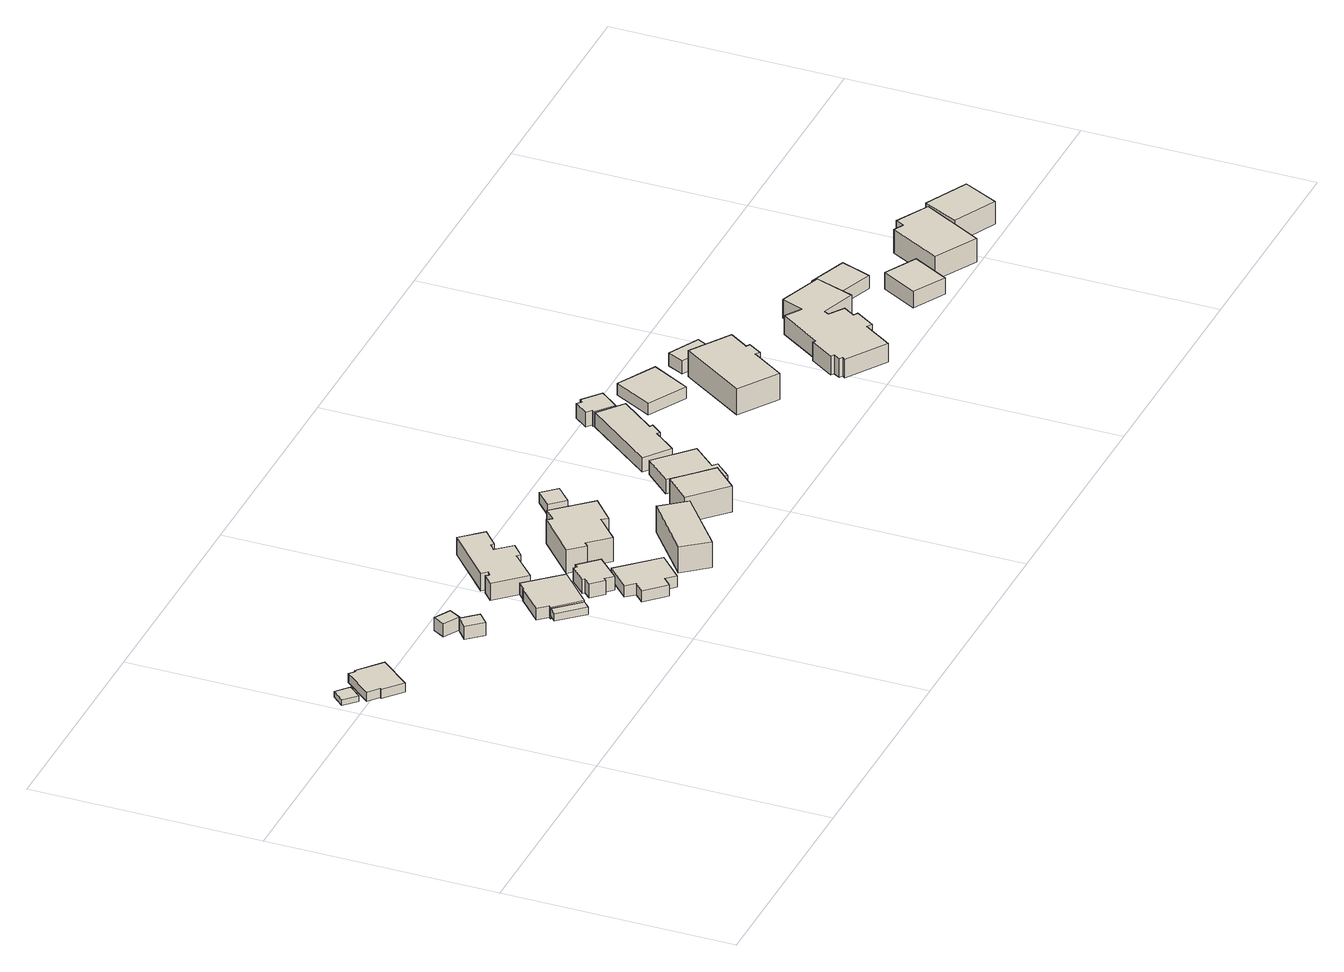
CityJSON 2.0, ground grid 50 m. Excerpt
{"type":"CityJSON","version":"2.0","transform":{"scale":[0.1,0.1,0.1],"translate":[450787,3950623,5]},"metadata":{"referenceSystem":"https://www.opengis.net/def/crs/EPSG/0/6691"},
"CityObjects":{
"building1":{"type":"Building","attributes":{"class":"3001","usage":"461","measuredHeight":2.9,"storeysAboveGround":9999,"BuildingDetailAttribute.buildingRoofEdgeArea":13,"BuildingDetailAttribute.urbanPlanType":"21","BuildingDetailAttribute.districtsAndZonesType":"0","BuildingDetailAttribute.landUseType":"211","BuildingDetailAttribute.specifiedBuildingCoverageRate":-9999,"BuildingDetailAttribute.specifiedFloorAreaRate":-9999,"BuildingDetailAttribute.surveyYear":"0001","BuildingIDAttribute.prefecture":"12","BuildingIDAttribute.city":"12347"},"geometry":[{"type":"Solid","lod":"1","boundaries":[[[[0,1,2,3]],[[2,4,5,3]],[[1,6,4,2]],[[0,7,6,1]],[[3,5,7,0]],[[4,6,7,5]]]]}]},
"building2":{"type":"Building","attributes":{"class":"3001","usage":"461","measuredHeight":3.9,"storeysAboveGround":9999,"BuildingDetailAttribute.buildingRoofEdgeArea":68.8,"BuildingDetailAttribute.urbanPlanType":"21","BuildingDetailAttribute.districtsAndZonesType":"0","BuildingDetailAttribute.landUseType":"211","BuildingDetailAttribute.specifiedBuildingCoverageRate":-9999,"BuildingDetailAttribute.specifiedFloorAreaRate":-9999,"BuildingDetailAttribute.surveyYear":"0001","BuildingIDAttribute.prefecture":"12","BuildingIDAttribute.city":"12347"},"geometry":[{"type":"Solid","lod":"1","boundaries":[[[[8,9,10,11,12,13,14,15]],[[14,16,17,15]],[[13,18,16,14]],[[12,19,18,13]],[[11,20,19,12]],[[10,21,20,11]],[[9,22,21,10]],[[8,23,22,9]],[[15,17,23,8]],[[16,18,19,20,21,22,23,17]]]]}]},
"building3":{"type":"Building","attributes":{"class":"3001","usage":"461","measuredHeight":15.9,"storeysAboveGround":9999,"BuildingDetailAttribute.buildingRoofEdgeArea":14.3,"BuildingDetailAttribute.urbanPlanType":"21","BuildingDetailAttribute.districtsAndZonesType":"0","BuildingDetailAttribute.landUseType":"211","BuildingDetailAttribute.specifiedBuildingCoverageRate":-9999,"BuildingDetailAttribute.specifiedFloorAreaRate":-9999,"BuildingDetailAttribute.surveyYear":"0001","BuildingIDAttribute.prefecture":"12","BuildingIDAttribute.city":"12347"},"geometry":[{"type":"Solid","lod":"1","boundaries":[[[[24,25,26,27]],[[26,28,29,27]],[[25,30,28,26]],[[24,31,30,25]],[[27,29,31,24]],[[28,30,31,29]]]]}]},
"building4":{"type":"Building","attributes":{"class":"3001","usage":"461","measuredHeight":10.7,"storeysAboveGround":9999,"BuildingDetailAttribute.buildingRoofEdgeArea":12.3,"BuildingDetailAttribute.urbanPlanType":"21","BuildingDetailAttribute.districtsAndZonesType":"0","BuildingDetailAttribute.landUseType":"211","BuildingDetailAttribute.specifiedBuildingCoverageRate":-9999,"BuildingDetailAttribute.specifiedFloorAreaRate":-9999,"BuildingDetailAttribute.surveyYear":"0001","BuildingIDAttribute.prefecture":"12","BuildingIDAttribute.city":"12347"},"geometry":[{"type":"Solid","lod":"1","boundaries":[[[[32,33,34,35]],[[34,36,37,35]],[[33,38,36,34]],[[32,39,38,33]],[[35,37,39,32]],[[36,38,39,37]]]]}]},
"building5":{"type":"Building","attributes":{"class":"3003","usage":"461","measuredHeight":2.3,"storeysAboveGround":9999,"BuildingDetailAttribute.buildingRoofEdgeArea":14.4,"BuildingDetailAttribute.urbanPlanType":"21","BuildingDetailAttribute.districtsAndZonesType":"0","BuildingDetailAttribute.landUseType":"211","BuildingDetailAttribute.specifiedBuildingCoverageRate":-9999,"BuildingDetailAttribute.specifiedFloorAreaRate":-9999,"BuildingDetailAttribute.surveyYear":"0001","BuildingIDAttribute.prefecture":"12","BuildingIDAttribute.city":"12347"},"geometry":[{"type":"Solid","lod":"1","boundaries":[[[[40,41,42,43]],[[42,44,45,43]],[[41,46,44,42]],[[40,47,46,41]],[[43,45,47,40]],[[44,46,47,45]]]]}]},
"building6":{"type":"Building","attributes":{"class":"3001","usage":"461","measuredHeight":4,"storeysAboveGround":9999,"BuildingDetailAttribute.buildingRoofEdgeArea":100.6,"BuildingDetailAttribute.urbanPlanType":"21","BuildingDetailAttribute.districtsAndZonesType":"0","BuildingDetailAttribute.landUseType":"211","BuildingDetailAttribute.specifiedBuildingCoverageRate":-9999,"BuildingDetailAttribute.specifiedFloorAreaRate":-9999,"BuildingDetailAttribute.surveyYear":"0001","BuildingIDAttribute.prefecture":"12","BuildingIDAttribute.city":"12347"},"geometry":[{"type":"Solid","lod":"1","boundaries":[[[[48,49,50,51,52,53,54,55]],[[54,56,57,55]],[[53,58,56,54]],[[52,59,58,53]],[[51,60,59,52]],[[50,61,60,51]],[[49,62,61,50]],[[48,63,62,49]],[[55,57,63,48]],[[56,58,59,60,61,62,63,57]]]]}]},
"building7":{"type":"Building","attributes":{"class":"3001","usage":"461","measuredHeight":3.7,"storeysAboveGround":9999,"BuildingDetailAttribute.buildingRoofEdgeArea":43.7,"BuildingDetailAttribute.urbanPlanType":"21","BuildingDetailAttribute.districtsAndZonesType":"0","BuildingDetailAttribute.landUseType":"211","BuildingDetailAttribute.specifiedBuildingCoverageRate":-9999,"BuildingDetailAttribute.specifiedFloorAreaRate":-9999,"BuildingDetailAttribute.surveyYear":"0001","BuildingIDAttribute.prefecture":"12","BuildingIDAttribute.city":"12347"},"geometry":[{"type":"Solid","lod":"1","boundaries":[[[[64,65,66,67,68,69,70,71,72,73]],[[72,74,75,73]],[[71,76,74,72]],[[70,77,76,71]],[[69,78,77,70]],[[68,79,78,69]],[[67,80,79,68]],[[66,81,80,67]],[[65,82,81,66]],[[64,83,82,65]],[[73,75,83,64]],[[74,76,77,78,79,80,81,82,83,75]]]]}]},
"building8":{"type":"Building","attributes":{"class":"3001","usage":"461","measuredHeight":3.7,"storeysAboveGround":9999,"BuildingDetailAttribute.buildingRoofEdgeArea":93.1,"BuildingDetailAttribute.urbanPlanType":"21","BuildingDetailAttribute.districtsAndZonesType":"0","BuildingDetailAttribute.landUseType":"211","BuildingDetailAttribute.specifiedBuildingCoverageRate":-9999,"BuildingDetailAttribute.specifiedFloorAreaRate":-9999,"BuildingDetailAttribute.surveyYear":"0001","BuildingIDAttribute.prefecture":"12","BuildingIDAttribute.city":"12347"},"geometry":[{"type":"Solid","lod":"1","boundaries":[[[[84,85,86,87,88,89,90,91]],[[90,92,93,91]],[[89,94,92,90]],[[88,95,94,89]],[[87,96,95,88]],[[86,97,96,87]],[[85,98,97,86]],[[84,99,98,85]],[[91,93,99,84]],[[92,94,95,96,97,98,99,93]]]]}]},
"building9":{"type":"Building","attributes":{"class":"3001","usage":"461","measuredHeight":6.9,"storeysAboveGround":9999,"BuildingDetailAttribute.buildingRoofEdgeArea":139.8,"BuildingDetailAttribute.urbanPlanType":"21","BuildingDetailAttribute.districtsAndZonesType":"0","BuildingDetailAttribute.landUseType":"211","BuildingDetailAttribute.specifiedBuildingCoverageRate":-9999,"BuildingDetailAttribute.specifiedFloorAreaRate":-9999,"BuildingDetailAttribute.surveyYear":"0001","BuildingIDAttribute.prefecture":"12","BuildingIDAttribute.city":"12347"},"geometry":[{"type":"Solid","lod":"1","boundaries":[[[[100,101,102,103,104,105,106,107,108,109,110,111,112,113]],[[112,114,115,113]],[[111,116,114,112]],[[110,117,116,111]],[[109,118,117,110]],[[108,119,118,109]],[[107,120,119,108]],[[106,121,120,107]],[[105,122,121,106]],[[104,123,122,105]],[[103,124,123,104]],[[102,125,124,103]],[[101,126,125,102]],[[100,127,126,101]],[[113,115,127,100]],[[114,116,117,118,119,120,121,122,123,124,125,126,127,115]]]]}]},
"building10":{"type":"Building","attributes":{"class":"3001","usage":"461","measuredHeight":9.1,"storeysAboveGround":9999,"BuildingDetailAttribute.buildingRoofEdgeArea":151.3,"BuildingDetailAttribute.urbanPlanType":"21","BuildingDetailAttribute.districtsAndZonesType":"0","BuildingDetailAttribute.landUseType":"211","BuildingDetailAttribute.specifiedBuildingCoverageRate":-9999,"BuildingDetailAttribute.specifiedFloorAreaRate":-9999,"BuildingDetailAttribute.surveyYear":"0001","BuildingIDAttribute.prefecture":"12","BuildingIDAttribute.city":"12347"},"geometry":[{"type":"Solid","lod":"1","boundaries":[[[[128,129,130,131,132,133,134,135,136,137]],[[136,138,139,137]],[[135,140,138,136]],[[134,141,140,135]],[[133,142,141,134]],[[132,143,142,133]],[[131,144,143,132]],[[130,145,144,131]],[[129,146,145,130]],[[128,147,146,129]],[[137,139,147,128]],[[138,140,141,142,143,144,145,146,147,139]]]]}]},
"building11":{"type":"Building","attributes":{"class":"3001","usage":"461","measuredHeight":-9999,"storeysAboveGround":9999,"BuildingDetailAttribute.buildingRoofEdgeArea":107.1,"BuildingDetailAttribute.urbanPlanType":"21","BuildingDetailAttribute.districtsAndZonesType":"0","BuildingDetailAttribute.landUseType":"211","BuildingDetailAttribute.specifiedBuildingCoverageRate":-9999,"BuildingDetailAttribute.specifiedFloorAreaRate":-9999,"BuildingDetailAttribute.surveyYear":"0001","BuildingIDAttribute.prefecture":"12","BuildingIDAttribute.city":"12347"},"geometry":[{"type":"Solid","lod":"1","boundaries":[[[[148,149,150,151]],[[150,152,153,151]],[[149,154,152,150]],[[148,155,154,149]],[[151,153,155,148]],[[152,154,155,153]]]]}]},
"building12":{"type":"Building","attributes":{"class":"3001","usage":"461","measuredHeight":2.7,"storeysAboveGround":9999,"BuildingDetailAttribute.buildingRoofEdgeArea":19.7,"BuildingDetailAttribute.urbanPlanType":"21","BuildingDetailAttribute.districtsAndZonesType":"0","BuildingDetailAttribute.landUseType":"211","BuildingDetailAttribute.specifiedBuildingCoverageRate":-9999,"BuildingDetailAttribute.specifiedFloorAreaRate":-9999,"BuildingDetailAttribute.surveyYear":"0001","BuildingIDAttribute.prefecture":"12","BuildingIDAttribute.city":"12347"},"geometry":[{"type":"Solid","lod":"1","boundaries":[[[[156,157,158,159]],[[158,160,161,159]],[[157,162,160,158]],[[156,163,162,157]],[[159,161,163,156]],[[160,162,163,161]]]]}]},
"building13":{"type":"Building","attributes":{"class":"3001","usage":"461","measuredHeight":-9999,"storeysAboveGround":9999,"BuildingDetailAttribute.buildingRoofEdgeArea":74.1,"BuildingDetailAttribute.urbanPlanType":"21","BuildingDetailAttribute.districtsAndZonesType":"0","BuildingDetailAttribute.landUseType":"211","BuildingDetailAttribute.specifiedBuildingCoverageRate":-9999,"BuildingDetailAttribute.specifiedFloorAreaRate":-9999,"BuildingDetailAttribute.surveyYear":"0001","BuildingIDAttribute.prefecture":"12","BuildingIDAttribute.city":"12347"},"geometry":[{"type":"Solid","lod":"1","boundaries":[[[[164,165,166,167]],[[166,168,169,167]],[[165,170,168,166]],[[164,171,170,165]],[[167,169,171,164]],[[168,170,171,169]]]]}]},
"building14":{"type":"Building","attributes":{"class":"3001","usage":"461","measuredHeight":5.2,"storeysAboveGround":9999,"BuildingDetailAttribute.buildingRoofEdgeArea":109.2,"BuildingDetailAttribute.urbanPlanType":"21","BuildingDetailAttribute.districtsAndZonesType":"0","BuildingDetailAttribute.landUseType":"211","BuildingDetailAttribute.specifiedBuildingCoverageRate":-9999,"BuildingDetailAttribute.specifiedFloorAreaRate":-9999,"BuildingDetailAttribute.surveyYear":"0001","BuildingIDAttribute.prefecture":"12","BuildingIDAttribute.city":"12347"},"geometry":[{"type":"Solid","lod":"1","boundaries":[[[[172,173,174,175,176,177,178,179]],[[178,180,181,179]],[[177,182,180,178]],[[176,183,182,177]],[[175,184,183,176]],[[174,185,184,175]],[[173,186,185,174]],[[172,187,186,173]],[[179,181,187,172]],[[180,182,183,184,185,186,187,181]]]]}]},
"building15":{"type":"Building","attributes":{"class":"3001","usage":"461","measuredHeight":6.4,"storeysAboveGround":9999,"BuildingDetailAttribute.buildingRoofEdgeArea":131.7,"BuildingDetailAttribute.urbanPlanType":"21","BuildingDetailAttribute.districtsAndZonesType":"0","BuildingDetailAttribute.landUseType":"211","BuildingDetailAttribute.specifiedBuildingCoverageRate":-9999,"BuildingDetailAttribute.specifiedFloorAreaRate":-9999,"BuildingDetailAttribute.surveyYear":"0001","BuildingIDAttribute.prefecture":"12","BuildingIDAttribute.city":"12347"},"geometry":[{"type":"Solid","lod":"1","boundaries":[[[[188,189,190,191,192,193,194,195]],[[194,196,197,195]],[[193,198,196,194]],[[192,199,198,193]],[[191,200,199,192]],[[190,201,200,191]],[[189,202,201,190]],[[188,203,202,189]],[[195,197,203,188]],[[196,198,199,200,201,202,203,197]]]]}]},
"building16":{"type":"Building","attributes":{"class":"3001","usage":"461","measuredHeight":4.3,"storeysAboveGround":9999,"BuildingDetailAttribute.buildingRoofEdgeArea":31.2,"BuildingDetailAttribute.urbanPlanType":"21","BuildingDetailAttribute.districtsAndZonesType":"0","BuildingDetailAttribute.landUseType":"211","BuildingDetailAttribute.specifiedBuildingCoverageRate":-9999,"BuildingDetailAttribute.specifiedFloorAreaRate":-9999,"BuildingDetailAttribute.surveyYear":"0001","BuildingIDAttribute.prefecture":"12","BuildingIDAttribute.city":"12347"},"geometry":[{"type":"Solid","lod":"1","boundaries":[[[[204,205,206,207,208,209,210,211]],[[210,212,213,211]],[[209,214,212,210]],[[208,215,214,209]],[[207,216,215,208]],[[206,217,216,207]],[[205,218,217,206]],[[204,219,218,205]],[[211,213,219,204]],[[212,214,215,216,217,218,219,213]]]]}]},
"building17":{"type":"Building","attributes":{"class":"3001","usage":"461","measuredHeight":4,"storeysAboveGround":9999,"BuildingDetailAttribute.buildingRoofEdgeArea":91.7,"BuildingDetailAttribute.urbanPlanType":"21","BuildingDetailAttribute.districtsAndZonesType":"0","BuildingDetailAttribute.landUseType":"211","BuildingDetailAttribute.specifiedBuildingCoverageRate":-9999,"BuildingDetailAttribute.specifiedFloorAreaRate":-9999,"BuildingDetailAttribute.surveyYear":"0001","BuildingIDAttribute.prefecture":"12","BuildingIDAttribute.city":"12347"},"geometry":[{"type":"Solid","lod":"1","boundaries":[[[[220,221,222,223]],[[222,224,225,223]],[[221,226,224,222]],[[220,227,226,221]],[[223,225,227,220]],[[224,226,227,225]]]]}]},
"building18":{"type":"Building","attributes":{"class":"3001","usage":"461","measuredHeight":-9999,"storeysAboveGround":9999,"BuildingDetailAttribute.buildingRoofEdgeArea":178,"BuildingDetailAttribute.urbanPlanType":"21","BuildingDetailAttribute.districtsAndZonesType":"0","BuildingDetailAttribute.landUseType":"211","BuildingDetailAttribute.specifiedBuildingCoverageRate":-9999,"BuildingDetailAttribute.specifiedFloorAreaRate":-9999,"BuildingDetailAttribute.surveyYear":"0001","BuildingIDAttribute.prefecture":"12","BuildingIDAttribute.city":"12347"},"geometry":[{"type":"Solid","lod":"1","boundaries":[[[[228,229,230,231,232,233,234,235]],[[234,236,237,235]],[[233,238,236,234]],[[232,239,238,233]],[[231,240,239,232]],[[230,241,240,231]],[[229,242,241,230]],[[228,243,242,229]],[[235,237,243,228]],[[236,238,239,240,241,242,243,237]]]]}]},
"building19":{"type":"Building","attributes":{"class":"3001","usage":"461","measuredHeight":-9999,"storeysAboveGround":9999,"BuildingDetailAttribute.buildingRoofEdgeArea":29.8,"BuildingDetailAttribute.urbanPlanType":"21","BuildingDetailAttribute.districtsAndZonesType":"0","BuildingDetailAttribute.landUseType":"211","BuildingDetailAttribute.specifiedBuildingCoverageRate":-9999,"BuildingDetailAttribute.specifiedFloorAreaRate":-9999,"BuildingDetailAttribute.surveyYear":"0001","BuildingIDAttribute.prefecture":"12","BuildingIDAttribute.city":"12347"},"geometry":[{"type":"Solid","lod":"1","boundaries":[[[[244,245,246,247]],[[246,248,249,247]],[[245,250,248,246]],[[244,251,250,245]],[[247,249,251,244]],[[248,250,251,249]]]]}]},
"building20":{"type":"Building","attributes":{"class":"3001","usage":"461","measuredHeight":6.4,"storeysAboveGround":9999,"BuildingDetailAttribute.buildingRoofEdgeArea":299.7,"BuildingDetailAttribute.urbanPlanType":"21","BuildingDetailAttribute.districtsAndZonesType":"0","BuildingDetailAttribute.landUseType":"211","BuildingDetailAttribute.specifiedBuildingCoverageRate":-9999,"BuildingDetailAttribute.specifiedFloorAreaRate":-9999,"BuildingDetailAttribute.surveyYear":"0001","BuildingIDAttribute.prefecture":"12","BuildingIDAttribute.city":"12347"},"geometry":[{"type":"Solid","lod":"1","boundaries":[[[[252,253,254,255,256,257,258,259,260,261,262,263,264,265,266,267,268,269,270,271]],[[270,272,273,271]],[[269,274,272,270]],[[268,275,274,269]],[[267,276,275,268]],[[266,277,276,267]],[[265,278,277,266]],[[264,279,278,265]],[[263,280,279,264]],[[262,281,280,263]],[[261,282,281,262]],[[260,283,282,261]],[[259,284,283,260]],[[258,285,284,259]],[[257,286,285,258]],[[256,287,286,257]],[[255,288,287,256]],[[254,289,288,255]],[[253,290,289,254]],[[252,291,290,253]],[[271,273,291,252]],[[272,274,275,276,277,278,279,280,281,282,283,284,285,286,287,288,289,290,291,273]]]]}]},
"building21":{"type":"Building","attributes":{"class":"3001","usage":"461","measuredHeight":4.7,"storeysAboveGround":9999,"BuildingDetailAttribute.buildingRoofEdgeArea":63.4,"BuildingDetailAttribute.urbanPlanType":"21","BuildingDetailAttribute.districtsAndZonesType":"0","BuildingDetailAttribute.landUseType":"211","BuildingDetailAttribute.specifiedBuildingCoverageRate":-9999,"BuildingDetailAttribute.specifiedFloorAreaRate":-9999,"BuildingDetailAttribute.surveyYear":"0001","BuildingIDAttribute.prefecture":"12","BuildingIDAttribute.city":"12347"},"geometry":[{"type":"Solid","lod":"1","boundaries":[[[[292,293,294,295]],[[294,296,297,295]],[[293,298,296,294]],[[292,299,298,293]],[[295,297,299,292]],[[296,298,299,297]]]]}]},
"building22":{"type":"Building","attributes":{"class":"3001","usage":"461","measuredHeight":5.6,"storeysAboveGround":9999,"BuildingDetailAttribute.buildingRoofEdgeArea":71.5,"BuildingDetailAttribute.urbanPlanType":"21","BuildingDetailAttribute.districtsAndZonesType":"0","BuildingDetailAttribute.landUseType":"211","BuildingDetailAttribute.specifiedBuildingCoverageRate":-9999,"BuildingDetailAttribute.specifiedFloorAreaRate":-9999,"BuildingDetailAttribute.surveyYear":"0001","BuildingIDAttribute.prefecture":"12","BuildingIDAttribute.city":"12347"},"geometry":[{"type":"Solid","lod":"1","boundaries":[[[[300,301,302,303]],[[302,304,305,303]],[[301,306,304,302]],[[300,307,306,301]],[[303,305,307,300]],[[304,306,307,305]]]]}]},
"building23":{"type":"Building","attributes":{"class":"3001","usage":"461","measuredHeight":9,"storeysAboveGround":9999,"BuildingDetailAttribute.buildingRoofEdgeArea":151.2,"BuildingDetailAttribute.urbanPlanType":"21","BuildingDetailAttribute.districtsAndZonesType":"0","BuildingDetailAttribute.landUseType":"211","BuildingDetailAttribute.specifiedBuildingCoverageRate":-9999,"BuildingDetailAttribute.specifiedFloorAreaRate":-9999,"BuildingDetailAttribute.surveyYear":"0001","BuildingIDAttribute.prefecture":"12","BuildingIDAttribute.city":"12347"},"geometry":[{"type":"Solid","lod":"1","boundaries":[[[[308,309,310,311,312,313]],[[312,314,315,313]],[[311,316,314,312]],[[310,317,316,311]],[[309,318,317,310]],[[308,319,318,309]],[[313,315,319,308]],[[314,316,317,318,319,315]]]]}]},
"building24":{"type":"Building","attributes":{"class":"3001","usage":"461","measuredHeight":9.1,"storeysAboveGround":9999,"BuildingDetailAttribute.buildingRoofEdgeArea":89.6,"BuildingDetailAttribute.urbanPlanType":"21","BuildingDetailAttribute.districtsAndZonesType":"0","BuildingDetailAttribute.landUseType":"211","BuildingDetailAttribute.specifiedBuildingCoverageRate":-9999,"BuildingDetailAttribute.specifiedFloorAreaRate":-9999,"BuildingDetailAttribute.surveyYear":"0001","BuildingIDAttribute.prefecture":"12","BuildingIDAttribute.city":"12347"},"geometry":[{"type":"Solid","lod":"1","boundaries":[[[[320,321,322,323]],[[322,324,325,323]],[[321,326,324,322]],[[320,327,326,321]],[[323,325,327,320]],[[324,326,327,325]]]]}]}
},
"vertices":[
[30,515,13],[3,540,13],[27,566,13],[54,542,13],[27,566,26],[54,542,26],[3,540,26],[30,515,26],
[151,510,13],[96,444,13],[56,478,13],[59,482,13],[36,501,13],[86,560,13],[98,550,13],[101,553,13],[98,550,34],[101,553,34],[86,560,34],[36,501,34],[59,482,34],[56,478,34],[96,444,34],[151,510,34],
[362,394,19],[338,373,19],[309,406,19],[333,427,19],[309,406,49],[333,427,49],[338,373,49],[362,394,49],
[363,458,11],[348,432,11],[313,452,11],[328,478,11],[313,452,41],[328,478,41],[348,432,41],[363,458,41],
[501,231,18],[486,217,18],[438,269,18],[453,283,18],[438,269,35],[453,283,35],[486,217,35],[501,231,35],
[577,300,11],[501,231,11],[453,283,11],[457,287,11],[438,307,11],[494,358,11],[495,357,11],[512,372,11],[495,357,38],[512,372,38],[494,358,38],[438,307,38],[457,287,38],[453,283,38],[501,231,38],[577,300,38],
[596,206,12],[581,222,12],[575,216,12],[551,241,12],[565,256,12],[561,260,12],[594,293,12],[600,287,12],[606,293,12],[644,254,12],[606,293,44],[644,254,44],[600,287,44],[594,293,44],[561,260,44],[565,256,44],[551,241,44],[575,216,44],[581,222,44],[596,206,44],
[708,148,10],[655,98,10],[637,117,10],[619,100,10],[579,142,10],[599,161,10],[582,180,10],[633,228,10],[582,180,36],[633,228,36],[599,161,36],[579,142,36],[619,100,36],[637,117,36],[655,98,36],[708,148,36],
[473,419,9],[495,438,9],[501,431,9],[509,438,9],[499,449,9],[603,543,9],[644,497,9],[608,465,9],[603,471,9],[590,460,9],[619,427,9],[591,402,9],[585,409,9],[529,357,9],[585,409,49],[529,357,49],[591,402,49],[619,427,49],[590,460,49],[603,471,49],[608,465,49],[644,497,49],[603,543,49],[499,449,49],[509,438,49],[501,431,49],[495,438,49],[473,419,49],
[707,396,9],[715,386,9],[739,408,9],[809,330,9],[758,285,9],[748,297,9],[696,250,9],[657,293,9],[649,286,9],[620,318,9],[649,286,64],[620,318,64],[657,293,64],[696,250,64],[748,297,64],[758,285,64],[809,330,64],[739,408,64],[715,386,64],[707,396,64],
[827,213,9],[870,159,9],[748,62,9],[705,116,9],[748,62,69],[705,116,69],[870,159,69],[827,213,69],
[866,433,9],[831,401,9],[803,432,9],[838,464,9],[803,432,34],[838,464,34],[831,401,34],[866,433,34],
[1002,155,9],[951,103,9],[878,173,9],[929,226,9],[878,173,69],[929,226,69],[951,103,69],[1002,155,69],
[1092,235,8],[1046,185,8],[1056,176,8],[1024,142,8],[967,196,8],[992,222,8],[964,249,8],[1017,305,8],[964,249,41],[1017,305,41],[992,222,41],[967,196,41],[1024,142,41],[1056,176,41],[1046,185,41],[1092,235,41],
[1141,471,5],[1195,428,5],[1136,353,5],[1142,349,5],[1123,325,5],[1117,330,5],[1078,281,5],[1024,323,5],[1078,281,38],[1024,323,38],[1117,330,38],[1123,325,38],[1142,349,38],[1136,353,38],[1195,428,38],[1141,471,38],
[1141,474,5],[1145,478,5],[1134,487,5],[1157,517,5],[1167,508,5],[1173,515,5],[1212,483,5],[1180,443,5],[1212,483,39],[1180,443,39],[1173,515,39],[1167,508,39],[1157,517,39],[1134,487,39],[1145,478,39],[1141,474,39],
[1222,391,4],[1267,475,4],[1351,429,4],[1306,345,4],[1351,429,31],[1306,345,31],[1267,475,31],[1222,391,31],
[1376,370,8],[1462,313,8],[1434,271,8],[1442,266,8],[1423,237,8],[1414,243,8],[1367,172,8],[1282,228,8],[1367,172,68],[1282,228,68],[1414,243,68],[1423,237,68],[1442,266,68],[1434,271,68],[1462,313,68],[1376,370,68],
[1381,384,7],[1399,420,7],[1466,385,7],[1448,350,7],[1466,385,37],[1448,350,37],[1399,420,37],[1381,384,37],
[1704,158,11],[1629,184,11],[1623,175,11],[1655,153,11],[1639,128,11],[1648,122,11],[1621,81,11],[1610,88,11],[1568,25,11],[1483,82,11],[1487,88,11],[1480,93,11],[1489,107,11],[1482,112,11],[1517,164,11],[1524,160,11],[1585,252,11],[1620,229,11],[1639,277,11],[1734,243,11],[1639,277,54],[1734,243,54],[1620,229,54],[1585,252,54],[1524,160,54],[1517,164,54],[1482,112,54],[1489,107,54],[1480,93,54],[1487,88,54],[1483,82,54],[1568,25,54],[1610,88,54],[1621,81,54],[1648,122,54],[1639,128,54],[1655,153,54],[1623,175,54],[1629,184,54],[1704,158,54],
[1829,228,9],[1805,162,9],[1721,193,9],[1745,259,9],[1721,193,39],[1745,259,39],[1805,162,39],[1829,228,39],
[1839,16,11],[1769,55,11],[1812,133,11],[1882,95,11],[1812,133,49],[1882,95,49],[1769,55,49],[1839,16,49],
[1944,167,8],[1965,156,8],[1975,175,8],[2047,137,8],[1975,5,8],[1884,55,8],[1975,5,63],[1884,55,63],[2047,137,63],[1975,175,63],[1965,156,63],[1944,167,63],
[2157,101,6],[2119,25,6],[2025,72,6],[2063,148,6],[2025,72,59],[2063,148,59],[2119,25,59],[2157,101,59]
]}
